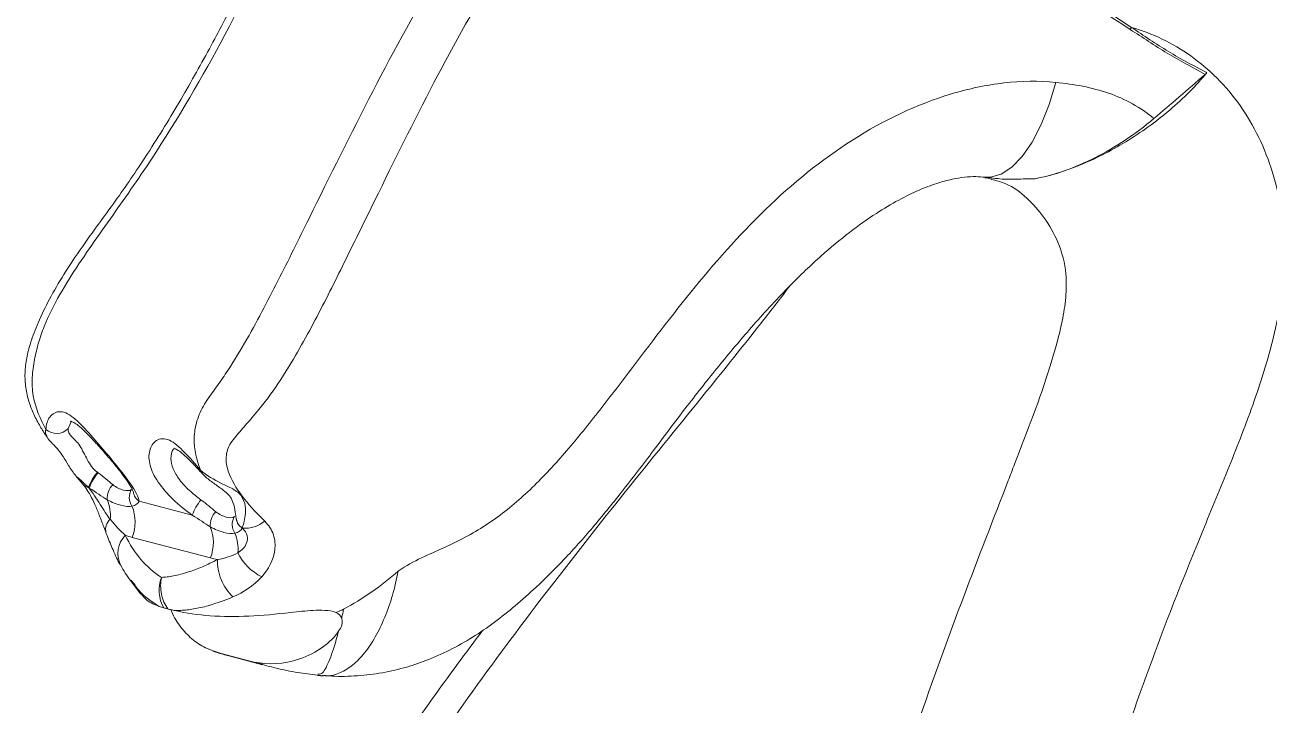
# Model space of a CAD drawing. Header units: millimetres. Extents: x -15.1 to 40.6, y -17.4 to 58.1.
# Drawn here: x -13.9 to 3.35, y 36.18 to 45.61 of the extents above; entities that cross this region are included whole.
import ezdxf

# ---------------------------------------------------------------- set-up
doc = ezdxf.new("R2010")
doc.units = ezdxf.units.MM

msp = doc.modelspace()

# ---------------------------------------------------------------- linework, layer by layer
at = {"color": 7, "linetype": 'Continuous', "lineweight": 15}
for p, q in [((-0.54, 43.48), (-0.502, 43.469)), ((-13.176, 39.333), (-13.099, 39.241)), ((-13.016, 39.188), (-13.01, 39.186)), ((-12.318, 39.005), (-11.582, 38.811)), ((-11.331, 38.217), (-12.415, 38.501)), ((-10.89, 38.63), (-10.884, 38.628)), ((-12.437, 37.904), (-12.295, 37.717)), ((-11.18, 36.892), (-10.797, 36.791)), ((-11.108, 36.869), (-10.607, 36.738)), ((-10.606, 36.745), (-10.67, 36.761))]:
    msp.add_line(p, q, dxfattribs=at)
at = {"color": 8, "linetype": 'Continuous', "lineweight": 15}
for p, q in [((-13.258, 40.111), (-13.302, 40.01)), ((-13.022, 39.195), (-13.175, 39.335))]:
    msp.add_line(p, q, dxfattribs=at)
at = {"color": 8, "linetype": 'Continuous', "lineweight": 15, "flags": 128}
for points in [[(-0.595, 43.496), (-0.516, 43.494), (-0.367, 43.535), (-0.218, 43.633), (-0.073, 43.783), (0.065, 43.982), (0.19, 44.224), (0.301, 44.502), (0.392, 44.809)], [(-11.466, 39.435), (-11.471, 39.421), (-11.469, 39.413)], [(-10.67, 36.761), (-10.797, 36.791), (-10.797, 36.791), (-10.797, 36.791)]]:
    msp.add_lwpolyline(points, dxfattribs=at)
at = {"color": 7, "linetype": 'Continuous', "lineweight": 15}
for centre, radius, start, end in [((1.264, 45.65), 0.194, 325.7449, 335.5512), ((-13.462, 40.165), 0.223, 228.4075, 316.0389), ((-12.326, 38.922), 0.748, 139.823, 158.5648), ((-12.376, 38.962), 0.672, 139.6291, 160.5193), ((-12.491, 39.042), 0.27, 135.1399, 183.6182), ((-12.249, 39.054), 0.206, 147.3903, 215.1932), ((-13.262, 38.811), 0.545, 353.8901, 23.1119), ((-10.948, 38.587), 0.672, 139.6291, 160.5193), ((-12.949, 38.715), 0.575, 338.171, 22.4675), ((-11.064, 38.667), 0.27, 135.1399, 183.6182), ((-12.59, 38.611), 0.193, 132.4879, 192.8061), ((-11.864, 38.431), 0.575, 338.171, 22.4675), ((-10.822, 38.679), 0.206, 147.3903, 215.1932), ((-10.861, 39.087), 0.459, 267.1001, 308.2441), ((-11.492, 38.346), 0.545, 353.8901, 23.1119), ((-10.305, 38.602), 0.717, 205.9845, 244.0894), ((-11.54, 37.773), 0.502, 159.5398, 209.4586)]:
    msp.add_arc(centre, radius, start, end, dxfattribs=at)
at = {"color": 8, "linetype": 'Continuous', "lineweight": 15}
for centre, radius, start, end in [((-12.965, 39.36), 0.18, 221.395, 253.4347), ((-12.221, 39.155), 0.179, 187.8984, 237.2857), ((-10.793, 38.781), 0.179, 188.1056, 237.2035), ((-10.796, 38.785), 0.177, 189.9905, 237.4598), ((-12.242, 38.277), 0.37, 136.6914, 205.1934)]:
    msp.add_arc(centre, radius, start, end, dxfattribs=at)
at = {"color": 7, "linetype": 'Continuous', "lineweight": 15}
for points, knots in [([(-7.056, 53.477), (-7.387, 52.976), (-7.698, 52.47), (-8.281, 51.444), (-8.553, 50.925), (-8.945, 50.125), (-9.074, 49.855), (-9.331, 49.306), (-9.459, 49.027), (-9.846, 48.177), (-10.104, 47.598), (-10.645, 46.425), (-10.93, 45.833), (-11.564, 44.668), (-11.912, 44.093), (-12.477, 43.256), (-12.673, 42.982), (-13.061, 42.432), (-13.252, 42.156), (-13.5, 41.722), (-13.576, 41.574), (-13.665, 41.35), (-13.691, 41.275), (-13.735, 41.122), (-13.753, 41.046), (-13.783, 40.887), (-13.795, 40.803), (-13.804, 40.634), (-13.801, 40.548), (-13.757, 40.294), (-13.688, 40.14), (-13.61, 39.998)], [0, 0, 0, 0, 0.125, 0.125, 0.25, 0.25, 0.3125, 0.3125, 0.375, 0.375, 0.5, 0.5, 0.625, 0.625, 0.75, 0.75, 0.8125, 0.8125, 0.875, 0.875, 0.90625, 0.90625, 0.921875, 0.921875, 0.9375, 0.9375, 0.953125, 0.953125, 0.96875, 0.96875, 1, 1, 1, 1]), ([(-7.693, 52.636), (-7.843, 52.388), (-8.175, 51.841), (-8.638, 50.975), (-9.068, 50.104), (-9.437, 49.312), (-9.746, 48.63), (-10.028, 48.002), (-10.305, 47.384), (-10.599, 46.745), (-10.928, 46.068), (-11.297, 45.354), (-11.71, 44.612), (-12.142, 43.902), (-12.595, 43.228), (-13.014, 42.67), (-13.34, 42.19), (-13.561, 41.815), (-13.714, 41.496), (-13.819, 41.225), (-13.882, 40.994), (-13.906, 40.785), (-13.896, 40.58), (-13.852, 40.386), (-13.781, 40.205), (-13.696, 40.045), (-13.635, 39.95), (-13.606, 39.906)], [0, 0, 0, 0, 0.065023, 0.143488, 0.222381, 0.283912, 0.337274, 0.384992, 0.430556, 0.47803, 0.529006, 0.582721, 0.639282, 0.698144, 0.747859, 0.800255, 0.836314, 0.862922, 0.887367, 0.907947, 0.922931, 0.937247, 0.950839, 0.963999, 0.97642, 0.989103, 1, 1, 1, 1]), ([(-11.466, 39.435), (-11.522, 39.571), (-11.558, 39.717), (-11.553, 39.956), (-11.541, 40.037), (-11.492, 40.198), (-11.455, 40.275), (-11.37, 40.419), (-11.32, 40.488), (-11.221, 40.625), (-11.171, 40.694), (-11.029, 40.905), (-10.941, 41.049), (-10.689, 41.483), (-10.54, 41.77), (-10.247, 42.345), (-10.106, 42.633), (-9.676, 43.505), (-9.382, 44.095), (-8.777, 45.267), (-8.462, 45.851), (-7.76, 46.982), (-7.371, 47.527), (-6.722, 48.307), (-6.495, 48.562), (-6.032, 49.056), (-5.795, 49.297), (-5.072, 50.01), (-4.577, 50.472), (-3.587, 51.39), (-3.092, 51.848), (-2.6, 52.307)], [0, 0, 0, 0, 0.03125, 0.03125, 0.046875, 0.046875, 0.0625, 0.0625, 0.078125, 0.078125, 0.09375, 0.09375, 0.125, 0.125, 0.1875, 0.1875, 0.25, 0.25, 0.375, 0.375, 0.5, 0.5, 0.625, 0.625, 0.6875, 0.6875, 0.75, 0.75, 0.875, 0.875, 1, 1, 1, 1]), ([(-3.427, 50.612), (-3.887, 50.187), (-4.348, 49.762), (-5.252, 48.893), (-5.694, 48.449), (-6.528, 47.509), (-6.91, 47.015), (-7.591, 45.985), (-7.892, 45.448), (-8.462, 44.365), (-8.733, 43.818), (-9.135, 43.003), (-9.268, 42.732), (-9.531, 42.195), (-9.662, 41.929), (-9.937, 41.4), (-10.079, 41.136), (-10.32, 40.742), (-10.405, 40.612), (-10.587, 40.359), (-10.686, 40.237), (-10.841, 40.06), (-10.893, 40.003), (-10.992, 39.887), (-11.041, 39.827), (-11.104, 39.701), (-11.115, 39.632), (-11.108, 39.501), (-11.09, 39.436), (-11.018, 39.254), (-10.943, 39.141), (-10.773, 38.926), (-10.678, 38.824), (-10.577, 38.726)], [0, 0, 0, 0, 0.125, 0.125, 0.25, 0.25, 0.375, 0.375, 0.5, 0.5, 0.625, 0.625, 0.6875, 0.6875, 0.75, 0.75, 0.8125, 0.8125, 0.84375, 0.84375, 0.875, 0.875, 0.890625, 0.890625, 0.90625, 0.90625, 0.921875, 0.921875, 0.9375, 0.9375, 0.96875, 0.96875, 1, 1, 1, 1]), ([(1.441, 45.57), (1.73, 45.488), (2.009, 45.355), (2.518, 44.994), (2.752, 44.761), (3.042, 44.351), (3.129, 44.203), (3.281, 43.889), (3.345, 43.727), (3.448, 43.391), (3.488, 43.216), (3.542, 42.86), (3.556, 42.683), (3.563, 42.153), (3.52, 41.798), (3.382, 41.134), (3.287, 40.818), (3.076, 40.199), (2.959, 39.896), (2.719, 39.296), (2.596, 38.999), (2.229, 38.109), (1.991, 37.516), (1.543, 36.315), (1.333, 35.708), (0.937, 34.475), (0.751, 33.85), (0.396, 32.578), (0.225, 31.93), (-0.107, 30.625), (-0.269, 29.967), (-0.594, 28.64), (-0.758, 27.972), (-1.004, 26.96), (-1.085, 26.621), (-1.249, 25.939), (-1.331, 25.595), (-1.579, 24.569), (-1.748, 23.895), (-2.035, 22.909), (-2.136, 22.587), (-2.349, 21.975), (-2.461, 21.683), (-2.703, 21.129), (-2.832, 20.871), (-3.098, 20.403), (-3.237, 20.19), (-3.523, 19.806), (-3.667, 19.636), (-3.95, 19.34), (-4.09, 19.212), (-4.287, 19.047), (-4.351, 18.996), (-4.469, 18.903), (-4.523, 18.862), (-4.58, 18.809), (-4.595, 18.793), (-4.606, 18.773), (-4.607, 18.766), (-4.606, 18.758), (-4.605, 18.756), (-4.6, 18.751), (-4.597, 18.749), (-4.586, 18.748), (-4.583, 18.748), (-4.573, 18.75), (-4.568, 18.751), (-4.551, 18.755), (-4.541, 18.757), (-4.508, 18.765), (-4.444, 18.781), (-4.295, 18.818), (-4.166, 18.851), (-4.081, 18.873)], [0, 0, 0, 0, 0.03125, 0.03125, 0.0625, 0.0625, 0.078125, 0.078125, 0.09375, 0.09375, 0.109375, 0.109375, 0.125, 0.125, 0.15625, 0.15625, 0.1875, 0.1875, 0.21875, 0.21875, 0.25, 0.25, 0.3125, 0.3125, 0.375, 0.375, 0.4375, 0.4375, 0.5, 0.5, 0.5625, 0.5625, 0.625, 0.625, 0.65625, 0.65625, 0.6875, 0.6875, 0.75, 0.75, 0.78125, 0.78125, 0.8125, 0.8125, 0.84375, 0.84375, 0.875, 0.875, 0.90625, 0.90625, 0.9375, 0.9375, 0.953125, 0.953125, 0.96875, 0.96875, 0.976563, 0.976563, 0.980469, 0.980469, 0.982422, 0.982422, 0.984375, 0.984375, 0.984863, 0.984863, 0.985352, 0.985352, 0.986328, 0.986328, 0.988281, 0.992188, 1, 1, 1, 1]), ([(1.441, 45.57), (1.611, 45.457), (1.778, 45.342), (2.126, 45.131), (2.306, 45.037), (2.486, 44.944)], [0, 0, 0, 0, 0.5, 0.5, 1, 1, 1, 1]), ([(2.463, 44.92), (2.285, 45.015), (2.106, 45.11), (1.762, 45.319), (1.594, 45.432), (1.424, 45.541)], [0, 0, 0, 0, 0.5, 0.5, 1, 1, 1, 1]), ([(0.105, 43.474), (0.301, 43.51), (0.506, 43.573), (0.931, 43.745), (1.148, 43.855), (1.574, 44.115), (1.778, 44.262), (2.162, 44.588), (2.336, 44.762), (2.486, 44.944)], [0, 0, 0, 0, 0.25, 0.25, 0.5, 0.5, 0.75, 0.75, 1, 1, 1, 1]), ([(-8.725, 38.036), (-8.616, 38.111), (-8.509, 38.167), (-8.298, 38.268), (-8.194, 38.313), (-7.89, 38.452), (-7.698, 38.551), (-7.33, 38.79), (-7.157, 38.926), (-6.826, 39.228), (-6.666, 39.393), (-6.351, 39.745), (-6.197, 39.932), (-5.893, 40.314), (-5.743, 40.509), (-5.292, 41.101), (-4.99, 41.505), (-4.348, 42.296), (-4.007, 42.686), (-3.265, 43.404), (-2.864, 43.732), (-1.993, 44.286), (-1.536, 44.505), (-0.817, 44.72), (-0.57, 44.773), (-0.086, 44.828), (0.154, 44.832), (0.392, 44.809)], [0, 0, 0, 0, 0.03125, 0.03125, 0.0625, 0.0625, 0.125, 0.125, 0.1875, 0.1875, 0.25, 0.25, 0.3125, 0.3125, 0.375, 0.375, 0.5, 0.5, 0.625, 0.625, 0.75, 0.75, 0.875, 0.875, 0.9375, 0.9375, 1, 1, 1, 1]), ([(0.392, 44.809), (0.645, 44.784), (0.893, 44.738), (1.353, 44.579), (1.566, 44.464), (1.752, 44.308)], [0, 0, 0, 0, 0.5, 0.5, 1, 1, 1, 1]), ([(1.752, 44.308), (1.624, 44.199), (1.491, 44.1), (1.216, 43.917), (1.072, 43.834), (0.648, 43.621), (0.364, 43.522), (0.105, 43.474)], [0, 0, 0, 0, 0.25, 0.25, 0.5, 0.5, 1, 1, 1, 1]), ([(-9.776, 36.592), (-9.748, 36.589), (-9.602, 36.572), (-9.338, 36.577), (-8.986, 36.612), (-8.654, 36.687), (-8.328, 36.794), (-8.009, 36.936), (-7.691, 37.115), (-7.388, 37.323), (-7.097, 37.557), (-6.773, 37.845), (-6.413, 38.204), (-6.02, 38.645), (-5.612, 39.147), (-5.168, 39.728), (-4.72, 40.329), (-4.257, 40.911), (-3.793, 41.462), (-3.331, 41.964), (-2.885, 42.391), (-2.486, 42.724), (-2.124, 42.981), (-1.8, 43.176), (-1.518, 43.314), (-1.268, 43.409), (-1.054, 43.468), (-0.87, 43.498), (-0.718, 43.507), (-0.634, 43.497), (-0.594, 43.493)], [0, 0, 0, 0, 0.00695, 0.035993, 0.064309, 0.092908, 0.119247, 0.149221, 0.179462, 0.210538, 0.241834, 0.275511, 0.322436, 0.371753, 0.425357, 0.484985, 0.553317, 0.610081, 0.666723, 0.726883, 0.773888, 0.81493, 0.851489, 0.880696, 0.906652, 0.92921, 0.948884, 0.966018, 0.984021, 1, 1, 1, 1]), ([(-0.591, 43.487), (-0.576, 43.486), (-0.555, 43.484), (-0.538, 43.481), (-0.533, 43.48)], [0, 0, 0, 0, 0.68706, 1, 1, 1, 1]), ([(-13.61, 39.998), (-13.609, 40.065), (-13.591, 40.125), (-13.539, 40.193), (-13.518, 40.212), (-13.469, 40.239), (-13.44, 40.246), (-13.348, 40.242), (-13.276, 40.203), (-13.136, 40.081), (-13.064, 40.002), (-12.914, 39.835), (-12.839, 39.748), (-12.689, 39.57), (-12.617, 39.483), (-12.424, 39.235), (-12.332, 39.092), (-12.318, 39.005)], [0, 0, 0, 0, 0.125, 0.125, 0.1875, 0.1875, 0.25, 0.25, 0.375, 0.375, 0.5, 0.5, 0.625, 0.625, 0.75, 0.75, 1, 1, 1, 1]), ([(-13.262, 40.113), (-13.262, 40.112), (-13.262, 40.111), (-13.274, 40.111), (-13.25, 40.109), (-13.198, 40.081), (-13.121, 40.019), (-13.026, 39.927), (-12.914, 39.808), (-12.791, 39.67), (-12.669, 39.526), (-12.559, 39.389), (-12.473, 39.27), (-12.421, 39.186), (-12.399, 39.135), (-12.399, 39.133), (-12.399, 39.133)], [0, 0, 0, 0, 0.082562, 0.156179, 0.214572, 0.270632, 0.332303, 0.401846, 0.481689, 0.567833, 0.656022, 0.742251, 0.824749, 0.902254, 0.962002, 1, 1, 1, 1]), ([(-13.603, 39.906), (-13.597, 39.895), (-13.573, 39.853), (-13.511, 39.794), (-13.444, 39.727), (-13.369, 39.619), (-13.291, 39.491), (-13.229, 39.389), (-13.182, 39.34), (-13.176, 39.334)], [0, 0, 0, 0, 0.055078, 0.221701, 0.424944, 0.57522, 0.75389, 0.971191, 1, 1, 1, 1]), ([(-13.302, 40.01), (-13.308, 39.965), (-13.287, 39.933), (-13.222, 39.866), (-13.178, 39.828), (-13.104, 39.716), (-13.073, 39.645), (-13.001, 39.514), (-12.959, 39.449), (-12.897, 39.404)], [0, 0, 0, 0, 0.25, 0.25, 0.5, 0.5, 0.75, 0.75, 1, 1, 1, 1]), ([(-11.582, 38.811), (-11.676, 38.878), (-11.767, 38.952), (-11.929, 39.107), (-11.999, 39.189), (-12.108, 39.348), (-12.146, 39.427), (-12.185, 39.574), (-12.187, 39.643), (-12.157, 39.763), (-12.125, 39.814), (-12.054, 39.859), (-12.026, 39.869), (-11.966, 39.871), (-11.932, 39.864), (-11.831, 39.818), (-11.76, 39.754), (-11.616, 39.607), (-11.542, 39.523), (-11.466, 39.435)], [0, 0, 0, 0, 0.125, 0.125, 0.25, 0.25, 0.375, 0.375, 0.5, 0.5, 0.625, 0.625, 0.6875, 0.6875, 0.75, 0.75, 0.875, 0.875, 1, 1, 1, 1]), ([(-11.835, 39.737), (-11.834, 39.737), (-11.833, 39.739), (-11.845, 39.735), (-11.829, 39.736), (-11.777, 39.711), (-11.704, 39.654), (-11.611, 39.565), (-11.53, 39.481), (-11.481, 39.426), (-11.469, 39.412)], [0, 0, 0, 0, 0.104121, 0.304596, 0.423161, 0.534508, 0.656338, 0.793034, 0.950671, 1, 1, 1, 1]), ([(-11.466, 39.435), (-11.385, 39.359), (-11.282, 39.302), (-11.124, 39.225), (-11.07, 39.201), (-10.972, 39.146), (-10.927, 39.112), (-10.869, 39.029), (-10.855, 38.982), (-10.843, 38.89), (-10.844, 38.846), (-10.857, 38.726), (-10.876, 38.665), (-10.891, 38.635)], [0, 0, 0, 0, 0.25, 0.25, 0.375, 0.375, 0.5, 0.5, 0.625, 0.625, 0.75, 0.75, 1, 1, 1, 1]), ([(-11.466, 39.415), (-11.452, 39.398), (-11.404, 39.341), (-11.3, 39.262), (-11.182, 39.181), (-11.088, 39.109), (-11.036, 39.041), (-10.999, 38.939), (-10.982, 38.833), (-10.974, 38.776), (-10.971, 38.754)], [0, 0, 0, 0, 0.0636, 0.205528, 0.350415, 0.458994, 0.557056, 0.68588, 0.880577, 1, 1, 1, 1]), ([(-13.099, 39.24), (-13.084, 39.221), (-13.051, 39.182), (-12.99, 39.08), (-12.928, 38.952), (-12.866, 38.802), (-12.817, 38.67), (-12.788, 38.595), (-12.778, 38.57)], [0, 0, 0, 0, 0.138048, 0.290178, 0.465194, 0.660465, 0.88622, 1, 1, 1, 1]), ([(-13.016, 39.188), (-12.992, 39.158), (-12.964, 39.12), (-12.911, 39.04), (-12.884, 38.998), (-12.809, 38.879), (-12.764, 38.811), (-12.72, 38.753)], [0, 0, 0, 0, 0.25, 0.25, 0.5, 0.5, 1, 1, 1, 1]), ([(-12.683, 39.233), (-12.632, 39.194), (-12.581, 39.17), (-12.492, 39.146), (-12.455, 39.147), (-12.423, 39.164)], [0, 0, 0, 0, 0.5, 0.5, 1, 1, 1, 1]), ([(-12.418, 38.935), (-12.464, 38.927), (-12.513, 38.932), (-12.628, 38.962), (-12.695, 38.988), (-12.761, 39.025)], [0, 0, 0, 0, 0.5, 0.5, 1, 1, 1, 1]), ([(-11.255, 38.858), (-11.205, 38.819), (-11.154, 38.795), (-11.065, 38.771), (-11.027, 38.772), (-10.995, 38.79)], [0, 0, 0, 0, 0.5, 0.5, 1, 1, 1, 1]), ([(-10.99, 38.56), (-11.036, 38.552), (-11.085, 38.557), (-11.2, 38.587), (-11.267, 38.613), (-11.333, 38.65)], [0, 0, 0, 0, 0.5, 0.5, 1, 1, 1, 1]), ([(-10.577, 38.726), (-10.52, 38.671), (-10.48, 38.607), (-10.434, 38.468), (-10.429, 38.397), (-10.455, 38.186), (-10.526, 38.06), (-10.618, 37.957)], [0, 0, 0, 0, 0.25, 0.25, 0.5, 0.5, 1, 1, 1, 1]), ([(-12.778, 38.568), (-12.773, 38.555), (-12.74, 38.469), (-12.676, 38.319), (-12.618, 38.182), (-12.577, 38.12), (-12.576, 38.119)], [0, 0, 0, 0, 0.075485, 0.505386, 0.988922, 1, 1, 1, 1]), ([(-12.511, 38.531), (-12.45, 38.406), (-12.377, 38.295), (-12.209, 38.099), (-12.116, 38.012), (-12.01, 37.948)], [0, 0, 0, 0, 0.5, 0.5, 1, 1, 1, 1]), ([(-10.949, 38.288), (-10.896, 38.321), (-10.849, 38.364), (-10.817, 38.455), (-10.813, 38.489), (-10.831, 38.56), (-10.852, 38.596), (-10.884, 38.628)], [0, 0, 0, 0, 0.5, 0.5, 0.75, 0.75, 1, 1, 1, 1]), ([(-12.01, 37.948), (-11.984, 37.95), (-11.929, 37.953), (-11.841, 37.967), (-11.741, 37.99), (-11.607, 38.03), (-11.437, 38.092), (-11.301, 38.16), (-11.232, 38.195)], [0, 0, 0, 0, 0.105417, 0.223322, 0.354278, 0.499024, 0.74249, 1, 1, 1, 1]), ([(-11.232, 38.195), (-11.236, 38.107), (-11.218, 38.01), (-11.142, 37.827), (-11.085, 37.742), (-11.019, 37.678)], [0, 0, 0, 0, 0.5, 0.5, 1, 1, 1, 1]), ([(-12.575, 38.12), (-12.534, 38.044), (-12.491, 37.965), (-12.433, 37.9), (-12.43, 37.897)], [0, 0, 0, 0, 0.95428, 1, 1, 1, 1]), ([(-11.921, 37.511), (-11.961, 37.568), (-11.993, 37.639), (-12.024, 37.793), (-12.023, 37.875), (-12.01, 37.948)], [0, 0, 0, 0, 0.5, 0.5, 1, 1, 1, 1]), ([(-12.289, 37.721), (-12.265, 37.69), (-12.207, 37.612), (-12.099, 37.568), (-12.034, 37.543)], [0, 0, 0, 0, 0.401407, 1, 1, 1, 1]), ([(-11.019, 37.678), (-11.059, 37.661), (-11.138, 37.628), (-11.252, 37.588), (-11.361, 37.555), (-11.464, 37.529), (-11.562, 37.51), (-11.653, 37.497), (-11.74, 37.489), (-11.795, 37.488), (-11.821, 37.487)], [0, 0, 0, 0, 0.142223, 0.27991, 0.412834, 0.540791, 0.663607, 0.781143, 0.893297, 1, 1, 1, 1]), ([(-11.821, 37.487), (-11.839, 37.491), (-11.873, 37.499), (-11.905, 37.507), (-11.921, 37.511)], [0, 0, 0, 0, 0.507463, 1, 1, 1, 1]), ([(-11.879, 37.501), (-11.876, 37.494), (-11.838, 37.394), (-11.746, 37.26), (-11.59, 37.086), (-11.4, 36.963), (-11.254, 36.915), (-11.18, 36.892)], [0, 0, 0, 0, 0.018438, 0.255334, 0.492508, 0.746126, 1, 1, 1, 1]), ([(-11.821, 37.487), (-11.667, 37.452), (-11.503, 37.428), (-11.16, 37.403), (-10.982, 37.402), (-10.612, 37.42), (-10.418, 37.439), (-10.113, 37.472), (-10.01, 37.484), (-9.851, 37.493), (-9.797, 37.494), (-9.69, 37.488), (-9.635, 37.481), (-9.589, 37.46)], [0, 0, 0, 0, 0.25, 0.25, 0.5, 0.5, 0.75, 0.75, 0.875, 0.875, 0.9375, 0.9375, 1, 1, 1, 1]), ([(-9.51, 37.383), (-9.509, 37.386), (-9.509, 37.389), (-9.5, 37.428), (-9.492, 37.465), (-9.484, 37.504), (-9.484, 37.505), (-9.483, 37.506), (-9.483, 37.506), (-9.483, 37.507)], [0.93230515, 0.93230515, 0.93230515, 0.93230515, 0.9375, 0.9375, 0.99804688, 0.99804688, 0.99902344, 0.99902344, 1, 1, 1, 1]), ([(-9.554, 37.201), (-9.545, 37.215), (-9.536, 37.227), (-9.521, 37.255), (-9.515, 37.27), (-9.505, 37.3), (-9.502, 37.316), (-9.501, 37.35), (-9.505, 37.367), (-9.51, 37.383)], [0, 0, 0, 0, 0.25, 0.25, 0.5, 0.5, 0.75, 0.75, 1, 1, 1, 1]), ([(-7.557, 37.213), (-7.791, 36.898), (-8.288, 36.232), (-8.978, 35.223), (-9.627, 34.21), (-10.198, 33.243), (-10.731, 32.266), (-11.221, 31.277), (-11.644, 30.323), (-11.986, 29.473), (-12.248, 28.735), (-12.453, 28.06), (-12.611, 27.421), (-12.724, 26.827), (-12.797, 26.268), (-12.829, 25.727), (-12.822, 25.177), (-12.773, 24.621), (-12.681, 24.075), (-12.548, 23.544), (-12.373, 23.034), (-12.174, 22.585), (-11.95, 22.175), (-11.716, 21.814), (-11.433, 21.437), (-11.106, 21.063), (-10.739, 20.706), (-10.391, 20.415), (-10.061, 20.173), (-9.735, 19.968), (-9.428, 19.81), (-9.148, 19.69), (-8.941, 19.615), (-8.81, 19.584), (-8.765, 19.574)], [0, 0, 0, 0, 0.056026, 0.118615, 0.174516, 0.227841, 0.278889, 0.33325, 0.385311, 0.427607, 0.463699, 0.496889, 0.527982, 0.557564, 0.583136, 0.608508, 0.635334, 0.66226, 0.689158, 0.715917, 0.74243, 0.7686, 0.788654, 0.811857, 0.833633, 0.860565, 0.887715, 0.912106, 0.930637, 0.949471, 0.968814, 0.980811, 0.993362, 1, 1, 1, 1]), ([(-10.797, 36.791), (-10.605, 36.741), (-10.399, 36.733), (-10.065, 36.822), (-9.952, 36.869), (-9.789, 36.968), (-9.736, 37.006), (-9.636, 37.094), (-9.59, 37.144), (-9.554, 37.201)], [0, 0, 0, 0, 0.5, 0.5, 0.75, 0.75, 0.875, 0.875, 1, 1, 1, 1]), ([(-11.301, 36.931), (-11.286, 36.925), (-11.217, 36.898), (-11.147, 36.88), (-11.093, 36.866)], [0, 0, 0, 0, 0.2236811, 1, 1, 1, 1]), ([(-10.672, 36.756), (-10.588, 36.734), (-10.407, 36.685), (-10.13, 36.626), (-9.938, 36.603), (-9.847, 36.592)], [0, 0, 0, 0, 0.311639, 0.675271, 1, 1, 1, 1]), ([(-9.847, 36.59), (-9.838, 36.589), (-9.825, 36.587), (-9.81, 36.586), (-9.802, 36.586), (-9.796, 36.585), (-9.79, 36.585), (-9.785, 36.585), (-9.777, 36.584), (-9.772, 36.583), (-9.768, 36.583)], [0, 0, 0, 0, 0.371034, 0.494217, 0.545891, 0.591678, 0.674753, 0.713557, 0.75095, 1, 1, 1, 1])]:
    msp.add_open_spline(points, degree=3, knots=knots, dxfattribs=at)
for points in [[(1.424, 45.541), (0.156, 46.357), (-0.99, 47.324), (-1.958, 48.496)], [(-1.939, 48.515), (-0.972, 47.347), (0.174, 46.383), (1.441, 45.57)], [(2.463, 44.92), (2.218, 44.706), (1.981, 44.502), (1.752, 44.308)], [(2.486, 44.944), (2.48, 44.936), (2.472, 44.927), (2.463, 44.92)], [(-12.897, 39.404), (-12.894, 39.402), (-12.891, 39.4), (-12.888, 39.398)], [(-12.888, 39.398), (-12.81, 39.342), (-12.745, 39.28), (-12.683, 39.233)], [(-13.022, 39.195), (-13.02, 39.193), (-13.018, 39.19), (-13.016, 39.188)], [(-13.01, 39.186), (-13.014, 39.189), (-13.018, 39.192), (-13.022, 39.195)], [(-12.761, 39.025), (-12.836, 39.07), (-12.916, 39.127), (-13.01, 39.186)], [(-12.318, 39.005), (-12.328, 38.973), (-12.367, 38.946), (-12.418, 38.935)], [(-11.461, 39.023), (-11.382, 38.967), (-11.317, 38.906), (-11.255, 38.858)], [(-12.72, 38.753), (-12.648, 38.665), (-12.58, 38.593), (-12.511, 38.531)], [(-11.333, 38.65), (-11.409, 38.695), (-11.488, 38.752), (-11.582, 38.811)], [(-12.415, 38.501), (-12.448, 38.51), (-12.479, 38.521), (-12.511, 38.531)], [(-10.89, 38.63), (-10.9, 38.598), (-10.939, 38.571), (-10.99, 38.56)], [(-10.884, 38.628), (-10.887, 38.631), (-10.889, 38.633), (-10.891, 38.635)], [(-10.891, 38.635), (-10.891, 38.634), (-10.89, 38.632), (-10.89, 38.63)], [(-11.232, 38.195), (-11.265, 38.202), (-11.298, 38.208), (-11.331, 38.217)], [(-11.232, 38.195), (-11.132, 38.213), (-11.035, 38.242), (-10.949, 38.288)], [(-10.618, 37.957), (-10.731, 37.831), (-10.871, 37.742), (-11.019, 37.678)], [(-9.483, 37.507), (-9.219, 37.65), (-8.963, 37.826), (-8.725, 38.036)], [(-12.034, 37.543), (-12.016, 37.537), (-11.997, 37.531), (-11.977, 37.526)], [(-11.921, 37.511), (-11.944, 37.517), (-11.963, 37.522), (-11.977, 37.526)], [(-9.589, 37.46), (-9.553, 37.475), (-9.518, 37.49), (-9.483, 37.507)], [(-9.51, 37.383), (-9.521, 37.415), (-9.551, 37.443), (-9.589, 37.46)]]:
    msp.add_open_spline(points, degree=3, dxfattribs=at)
at = {"color": 8, "linetype": 'Continuous', "lineweight": 15}
for points, knots in [([(0.105, 43.474), (0.06, 43.473), (-0.031, 43.471), (-0.206, 43.466), (-0.377, 43.465), (-0.497, 43.486), (-0.538, 43.492)], [0, 0, 0, 0, 0.192255, 0.386645, 0.792435, 1, 1, 1, 1]), ([(-5.682, 18.762), (-5.699, 18.766), (-5.799, 18.786), (-5.939, 18.856), (-6.148, 18.986), (-6.357, 19.195), (-6.518, 19.477), (-6.598, 19.793), (-6.597, 20.119), (-6.505, 20.583), (-6.329, 21.033), (-6.091, 21.579), (-5.861, 22.092), (-5.583, 22.751), (-5.308, 23.462), (-5.067, 24.142), (-4.853, 24.781), (-4.601, 25.565), (-4.268, 26.682), (-3.863, 28.12), (-3.43, 29.67), (-2.992, 31.21), (-2.527, 32.798), (-2.028, 34.417), (-1.481, 36.069), (-0.89, 37.688), (-0.446, 38.831), (-0.035, 39.891), (0.246, 40.616), (0.467, 41.397), (0.536, 41.826), (0.544, 42.198), (0.448, 42.573), (0.247, 42.93), (-0.007, 43.218), (-0.262, 43.406), (-0.436, 43.447), (-0.504, 43.464)], [0, 0, 0, 0, 0.002215, 0.0133886, 0.0247672, 0.0417189, 0.0591624, 0.0750005, 0.0932087, 0.1114482, 0.1494014, 0.1644673, 0.1923841, 0.2207231, 0.2476795, 0.2751123, 0.2956871, 0.3162675, 0.3581854, 0.412578, 0.4670052, 0.522406, 0.5778142, 0.6403472, 0.7028887, 0.7657359, 0.8285913, 0.8373869, 0.8903201, 0.9136486, 0.9256037, 0.937527, 0.9539177, 0.9674922, 0.9793119, 0.9918838, 1, 1, 1, 1]), ([(-3.303, 41.981), (-3.313, 41.968), (-3.44, 41.795), (-3.822, 41.309), (-4.549, 40.401), (-5.515, 39.218), (-6.583, 37.87), (-7.636, 36.469), (-8.656, 34.997), (-9.605, 33.474), (-10.369, 32.078), (-10.967, 30.831), (-11.43, 29.746), (-11.841, 28.635), (-12.103, 27.73), (-12.281, 26.892), (-12.391, 26.119), (-12.408, 25.223), (-12.312, 24.383), (-12.136, 23.68), (-11.908, 23.062), (-11.656, 22.519), (-11.36, 21.99), (-11.036, 21.489), (-10.688, 21.013), (-10.359, 20.619), (-10.043, 20.297), (-9.733, 20.034), (-9.377, 19.806), (-9.034, 19.642), (-8.833, 19.593), (-8.767, 19.576)], [0, 0, 0, 0, 0.001857, 0.024225, 0.069275, 0.132351, 0.195437, 0.262269, 0.329093, 0.396471, 0.463838, 0.507708, 0.551574, 0.596055, 0.640493, 0.657017, 0.692306, 0.728197, 0.758511, 0.789388, 0.812798, 0.836215, 0.860174, 0.884118, 0.905283, 0.9269, 0.941385, 0.956131, 0.973444, 0.991159, 1, 1, 1, 1]), ([(-13.6, 39.91), (-13.611, 39.929), (-13.627, 39.954), (-13.613, 39.989), (-13.61, 39.998)], [0, 0, 0, 0, 0.746185, 1, 1, 1, 1]), ([(-11.831, 39.733), (-11.836, 39.729), (-11.871, 39.7), (-11.885, 39.6), (-11.857, 39.457), (-11.765, 39.302), (-11.628, 39.151), (-11.516, 39.065), (-11.461, 39.023)], [0, 0, 0, 0, 0.03202, 0.232312, 0.426757, 0.61845, 0.809418, 1, 1, 1, 1]), ([(-9.776, 36.591), (-9.751, 36.587), (-9.67, 36.574), (-9.527, 36.62), (-9.354, 36.726), (-9.19, 36.895), (-9.04, 37.118), (-8.91, 37.388), (-8.8, 37.695), (-8.75, 37.922), (-8.725, 38.036)], [0, 0, 0, 0, 0.05735, 0.192045, 0.326383, 0.461279, 0.595482, 0.730467, 0.864698, 1, 1, 1, 1]), ([(-12.034, 37.543), (-12.035, 37.544), (-12.14, 37.605), (-12.288, 37.709), (-12.393, 37.862), (-12.426, 37.911)], [0, 0, 0, 0, 0.011361, 0.684729, 1, 1, 1, 1]), ([(-9.554, 37.201), (-9.564, 37.162), (-9.608, 36.994), (-9.689, 36.764), (-9.779, 36.6), (-9.825, 36.605), (-9.843, 36.608)], [0, 0, 0, 0, 0.102011, 0.443682, 0.78514, 1, 1, 1, 1]), ([(-11.18, 36.892), (-11.18, 36.892), (-11.16, 36.885), (-11.134, 36.878), (-11.107, 36.871)], [0, 0, 0, 0, 0.000291, 1, 1, 1, 1])]:
    msp.add_open_spline(points, degree=3, knots=knots, dxfattribs=at)

doc.saveas('drawing.dxf')
